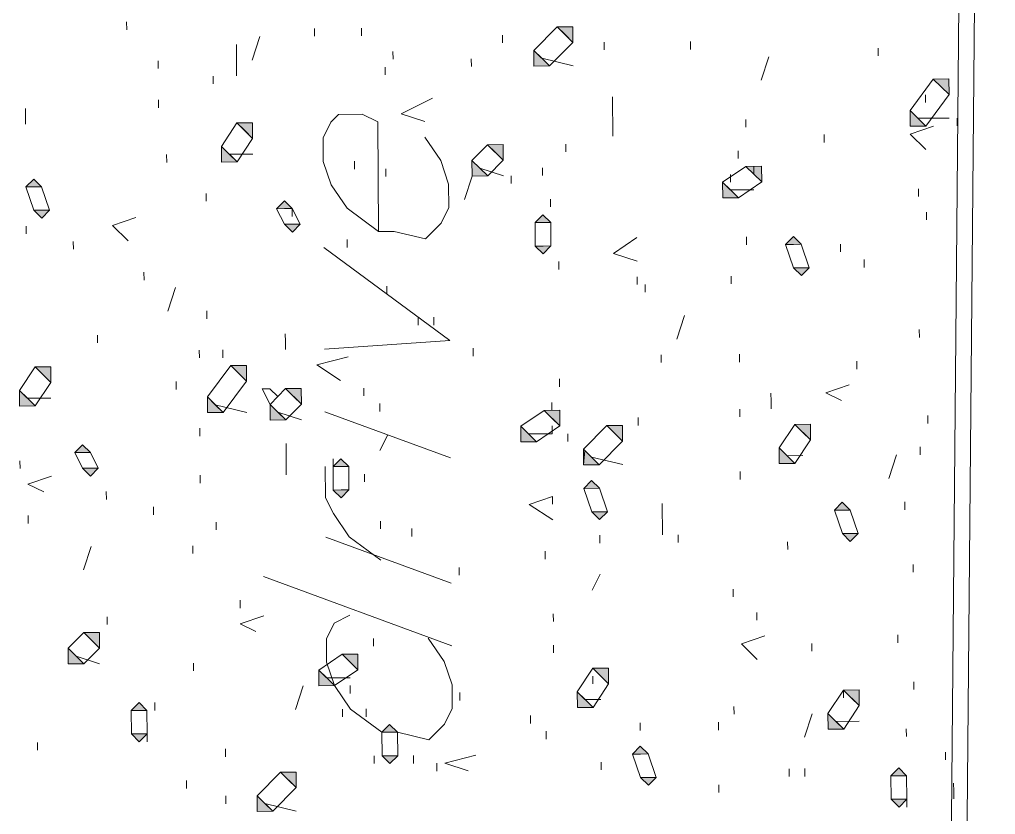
# Model space of a CAD drawing. Header units: inches. Extents: x -5728 to 15181, y 9834 to 15140.
# Drawn here: x 6671.7 to 6771.5, y 14550.5 to 14631.8 of the extents above; entities that cross this region are included whole.
import ezdxf

# ---------------------------------------------------------------- set-up
doc = ezdxf.new("R2010")
doc.units = ezdxf.units.IN
doc.header["$MEASUREMENT"] = 0
doc.linetypes.add('IMPORT-DASHEDX2 _4_', pattern=[0.1125, 0.075, -0.0375])
for name, color, linetype, lineweight in [('PDF_Geometry', 1, 'Continuous', 9), ('PDF_Solid Fills', 1, 'Continuous', 9), ('site plan converted for PDF_dwg', 1, 'Continuous', 9)]:
    doc.layers.add(name, color=color, linetype=linetype, lineweight=lineweight)

# ---------------------------------------------------------------- blocks, each defined once
blk = doc.blocks.new('site plan converted for PDF_dwg-1480341-SITE PLAN')
at = {"layer": 'PDF_Solid Fills'}
for points in [[(4616.12, 4749.001), (4614.52, 4750.601), (4616.12, 4750.601)], [(4612.12, 4746.601), (4612.12, 4748.201), (4613.72, 4746.601)], [(4654.52, 4743.401), (4652.92, 4745.001), (4654.52, 4745.001)], [(4583.32, 4739.401), (4581.72, 4741.001), (4583.32, 4741.001)], [(4650.52, 4740.201), (4650.52, 4741.801), (4652.12, 4740.201)], [(4580.12, 4737.001), (4580.12, 4738.601), (4581.72, 4737.001)], [(4608.92, 4737.001), (4607.32, 4738.601), (4608.92, 4738.601)], [(4605.72, 4735.401), (4605.72, 4737.001), (4607.32, 4735.401)], [(4635.32, 4734.601), (4633.72, 4736.201), (4635.32, 4736.201)], [(4560.12, 4734.601), (4560.92, 4735.401), (4561.72, 4734.601), (4560.92, 4734.601)], [(4631.32, 4733.001), (4631.32, 4734.601), (4632.92, 4733.001)], [(4585.72, 4732.201), (4586.52, 4733.001), (4587.32, 4732.201), (4586.52, 4732.201)], [(4561.72, 4731.401), (4560.92, 4732.201), (4562.52, 4732.201)], [(4612.12, 4730.601), (4612.92, 4731.401), (4613.72, 4730.601), (4612.92, 4730.601)], [(4587.32, 4729.801), (4586.52, 4730.601), (4588.12, 4730.601)], [(4637.72, 4728.201), (4638.52, 4729.001), (4639.32, 4728.201), (4638.52, 4728.201)], [(4612.92, 4727.401), (4612.12, 4728.201), (4613.72, 4728.201)], [(4639.32, 4725.001), (4638.52, 4725.801), (4640.12, 4725.801)], [(4562.52, 4714.601), (4560.92, 4716.201), (4562.52, 4716.201)], [(4582.52, 4714.601), (4580.92, 4716.201), (4582.52, 4716.201)], [(4559.32, 4712.201), (4559.32, 4713.801), (4560.92, 4712.201)], [(4578.52, 4711.401), (4578.52, 4713.001), (4580.12, 4711.401)], [(4588.12, 4712.201), (4586.52, 4713.801), (4588.12, 4713.801)], [(4584.92, 4710.601), (4584.92, 4712.201), (4586.52, 4710.601)], [(4614.52, 4709.801), (4612.92, 4711.401), (4614.52, 4711.401)], [(4610.52, 4708.201), (4610.52, 4709.801), (4612.12, 4708.201)], [(4620.92, 4708.201), (4619.32, 4709.801), (4620.92, 4709.801)], [(4640.12, 4708.201), (4638.52, 4709.801), (4640.12, 4709.801)], [(4564.92, 4707.401), (4565.72, 4708.201), (4566.52, 4707.401), (4565.72, 4707.401)], [(4616.92, 4705.801), (4617.062, 4707.26), (4618.52, 4705.801), (4617.052, 4705.801)], [(4636.92, 4705.801), (4636.92, 4707.401), (4638.52, 4705.801)], [(4591.32, 4705.801), (4592.12, 4706.601), (4592.92, 4705.801), (4592.12, 4705.801)], [(4566.52, 4705.001), (4565.72, 4705.801), (4567.32, 4705.801)], [(4616.92, 4703.401), (4617.72, 4704.201), (4618.52, 4703.401), (4617.036, 4703.401)], [(4592.12, 4702.601), (4591.32, 4703.401), (4592.92, 4703.401)], [(4642.52, 4701.001), (4643.32, 4701.801), (4644.12, 4701.001), (4643.32, 4701.001)], [(4618.52, 4700.201), (4617.72, 4701.001), (4619.32, 4701.001)], [(4644.12, 4697.801), (4643.32, 4698.601), (4644.92, 4698.601)], [(4567.32, 4687.401), (4565.72, 4689.001), (4567.32, 4689.001)], [(4564.12, 4685.801), (4564.12, 4687.401), (4565.72, 4685.801)], [(4593.72, 4685.001), (4592.12, 4686.601), (4593.72, 4686.601)], [(4589.72, 4683.401), (4589.72, 4685.001), (4591.32, 4683.401)], [(4619.32, 4683.401), (4617.72, 4685.001), (4619.32, 4685.001)], [(4616.12, 4681.001), (4616.12, 4682.601), (4617.72, 4681.001), (4616.886, 4681.001)], [(4644.92, 4681.001), (4643.32, 4682.601), (4644.92, 4682.601)], [(4570.52, 4681.001), (4571.32, 4681.801), (4572.12, 4681.001), (4571.32, 4681.001)], [(4641.72, 4678.601), (4641.72, 4680.201), (4643.32, 4678.601)], [(4596.12, 4678.601), (4596.92, 4679.401), (4597.72, 4678.601), (4596.92, 4678.601)], [(4571.32, 4677.801), (4570.52, 4678.601), (4572.12, 4678.601)], [(4596.92, 4675.401), (4596.12, 4676.201), (4597.72, 4676.201)], [(4621.72, 4676.201), (4622.52, 4677.001), (4623.32, 4676.201), (4622.52, 4676.201)], [(4587.32, 4673.001), (4585.72, 4674.601), (4587.32, 4674.601)], [(4648.12, 4673.801), (4648.92, 4674.601), (4649.72, 4673.801), (4648.92, 4673.801)], [(4623.32, 4673.001), (4622.52, 4673.801), (4624.12, 4673.801)], [(4583.32, 4670.601), (4583.32, 4672.201), (4584.92, 4670.601)], [(4648.92, 4670.601), (4648.12, 4671.401), (4649.72, 4671.401)]]:
    blk.add_hatch(color=147, dxfattribs=at).paths.add_polyline_path(points, flags=0)
at = {"layer": 'PDF_Geometry', "color": 155, "lineweight": 15}
for p, q in [((4570.52, 4751.401), (4570.52, 4750.601)), ((4589.72, 4750.601), (4589.72, 4749.801)), ((4594.52, 4750.601), (4594.52, 4749.801)), ((4616.12, 4750.601), (4616.12, 4749.801)), ((4581.72, 4745.801), (4581.72, 4749.001)), ((4583.32, 4747.401), (4584.12, 4749.801)), ((4608.92, 4749.801), (4608.92, 4749.001)), ((4619.32, 4749.001), (4619.32, 4748.201)), ((4628.12, 4749.001), (4628.12, 4748.201)), ((4597.72, 4748.201), (4597.72, 4747.401)), ((4647.32, 4748.201), (4647.32, 4747.401)), ((4573.72, 4747.401), (4573.72, 4746.601)), ((4605.72, 4747.401), (4605.72, 4746.601)), ((4612.92, 4747.401), (4616.12, 4746.601)), ((4635.32, 4745.001), (4636.12, 4747.401)), ((4596.92, 4746.601), (4596.92, 4745.801)), ((4579.32, 4745.801), (4579.32, 4745.001)), ((4573.72, 4743.401), (4573.72, 4742.601)), ((4620.12, 4739.401), (4620.12, 4743.401)), ((4652.12, 4743.401), (4652.12, 4742.601)), ((4633.72, 4741.001), (4633.72, 4740.201)), ((4651.32, 4741.001), (4654.52, 4741.001)), ((4655.32, 4741.001), (4655.32, 4740.201)), ((4641.72, 4739.401), (4641.72, 4738.601)), ((4615.32, 4738.601), (4615.32, 4737.801)), ((4574.52, 4737.801), (4574.52, 4737.001)), ((4580.92, 4737.801), (4583.32, 4737.801)), ((4593.72, 4737.001), (4593.72, 4736.201)), ((4632.92, 4737.801), (4632.92, 4737.001)), ((4596.92, 4736.201), (4596.92, 4735.401)), ((4606.52, 4736.201), (4608.92, 4735.401)), ((4612.92, 4736.201), (4612.92, 4735.401)), ((4634.52, 4736.201), (4634.52, 4735.401)), ((4604.92, 4733.001), (4605.72, 4735.401)), ((4609.72, 4735.401), (4609.72, 4734.601)), ((4632.12, 4735.401), (4632.12, 4734.601)), ((4578.52, 4733.801), (4578.52, 4733.001)), ((4596.12, 4733.001), (4596.12, 4732.201)), ((4613.72, 4733.001), (4613.72, 4732.201)), ((4632.12, 4733.801), (4634.52, 4733.801)), ((4651.32, 4733.801), (4651.32, 4733.001)), ((4587.32, 4732.201), (4587.32, 4731.401)), ((4652.12, 4731.401), (4652.12, 4730.601)), ((4560.12, 4730.601), (4560.12, 4729.801)), ((4564.92, 4729.001), (4564.92, 4728.201)), ((4592.92, 4729.001), (4592.92, 4728.201)), ((4633.72, 4729.001), (4633.72, 4728.201)), ((4643.32, 4728.201), (4643.32, 4727.401)), ((4614.52, 4726.601), (4614.52, 4725.801)), ((4645.72, 4726.601), (4645.72, 4725.801)), ((4572.12, 4725.801), (4572.12, 4725.001)), ((4622.52, 4725.001), (4622.52, 4724.201)), ((4632.12, 4725.001), (4632.12, 4724.201)), ((4574.52, 4721.801), (4575.32, 4724.201)), ((4596.92, 4724.201), (4596.92, 4723.401)), ((4623.32, 4724.201), (4623.32, 4723.401)), ((4578.52, 4721.801), (4578.52, 4721.001)), ((4600.12, 4721.001), (4600.12, 4720.201)), ((4601.72, 4721.001), (4601.72, 4720.201)), ((4626.52, 4718.601), (4627.32, 4721.001)), ((4567.32, 4719.401), (4567.32, 4718.601)), ((4651.32, 4719.401), (4651.32, 4718.601)), ((4577.72, 4717.801), (4577.72, 4717.001)), ((4580.12, 4717.801), (4580.12, 4717.001)), ((4605.72, 4717.801), (4605.72, 4717.001)), ((4624.92, 4717.001), (4624.92, 4716.201)), ((4632.92, 4717.001), (4632.92, 4716.201)), ((4644.92, 4716.201), (4644.92, 4715.401)), ((4575.32, 4714.601), (4575.32, 4713.801)), ((4614.52, 4714.601), (4614.52, 4713.801)), ((4559.32, 4713.801), (4559.32, 4713.001)), ((4560.12, 4713.001), (4562.52, 4713.001)), ((4594.52, 4713.801), (4594.52, 4713.001)), ((4579.32, 4712.201), (4582.52, 4711.401)), ((4596.12, 4712.201), (4596.12, 4711.401)), ((4613.72, 4712.201), (4613.72, 4711.401)), ((4585.72, 4711.401), (4588.12, 4710.601)), ((4590.52, 4711.401), (4603.32, 4706.601)), ((4632.92, 4711.401), (4632.92, 4710.601)), ((4622.52, 4710.601), (4622.52, 4709.801)), ((4652.12, 4710.601), (4652.12, 4709.801)), ((4577.72, 4709.801), (4577.72, 4709.001)), ((4596.12, 4707.401), (4596.92, 4709.001)), ((4615.32, 4709.001), (4615.32, 4708.201)), ((4586.52, 4705.001), (4586.52, 4708.201)), ((4651.32, 4707.401), (4651.32, 4706.601)), ((4559.32, 4706.601), (4559.32, 4705.801)), ((4591.32, 4706.601), (4591.32, 4705.801)), ((4617.72, 4706.601), (4620.92, 4705.801)), ((4637.72, 4706.601), (4639.32, 4706.601)), ((4648.12, 4704.201), (4648.92, 4706.601)), ((4577.72, 4705.001), (4577.72, 4704.201)), ((4594.52, 4705.001), (4594.52, 4704.201)), ((4632.92, 4705.001), (4632.92, 4704.201)), ((4568.12, 4703.401), (4568.12, 4702.601)), ((4572.92, 4701.801), (4572.92, 4701.001)), ((4624.92, 4698.601), (4624.92, 4701.801)), ((4649.72, 4701.801), (4649.72, 4701.001)), ((4560.12, 4701.001), (4560.12, 4700.201)), ((4579.32, 4700.201), (4579.32, 4699.401)), ((4596.12, 4700.201), (4596.12, 4699.401)), ((4599.32, 4699.401), (4599.32, 4698.601)), ((4603.32, 4693.801), (4590.52, 4698.601)), ((4618.52, 4698.601), (4618.52, 4697.801)), ((4626.52, 4698.601), (4626.52, 4697.801)), ((4565.72, 4695.401), (4566.52, 4697.801)), ((4576.92, 4697.801), (4576.92, 4697.001)), ((4637.72, 4697.801), (4637.72, 4697.001)), ((4612.92, 4697.001), (4612.92, 4696.201)), ((4604.12, 4695.401), (4604.12, 4694.601)), ((4650.52, 4695.401), (4650.52, 4694.601)), ((4584.12, 4694.601), (4603.32, 4687.401)), ((4617.72, 4693.001), (4618.52, 4694.601)), ((4581.72, 4692.201), (4581.72, 4691.401)), ((4632.12, 4693.001), (4632.12, 4692.201)), ((4568.12, 4690.601), (4568.12, 4689.801)), ((4613.72, 4690.601), (4613.72, 4689.801)), ((4634.52, 4690.601), (4634.52, 4689.801)), ((4595.32, 4688.201), (4595.32, 4687.401)), ((4648.92, 4688.201), (4648.92, 4687.401)), ((4613.72, 4687.401), (4613.72, 4686.601)), ((4640.12, 4687.401), (4640.12, 4686.601)), ((4564.92, 4686.601), (4567.32, 4685.801)), ((4576.92, 4685.801), (4576.92, 4685.001)), ((4590.52, 4684.201), (4592.92, 4684.201)), ((4617.72, 4684.201), (4617.72, 4683.401)), ((4587.32, 4681.001), (4588.12, 4683.401)), ((4592.92, 4683.401), (4592.92, 4682.601)), ((4650.52, 4683.401), (4650.52, 4682.601)), ((4604.12, 4682.601), (4604.12, 4681.801)), ((4643.32, 4682.601), (4643.32, 4681.801)), ((4572.92, 4681.801), (4572.92, 4681.001)), ((4616.92, 4681.801), (4618.52, 4681.801)), ((4572.12, 4680.201), (4572.12, 4679.401)), ((4592.12, 4681.001), (4592.12, 4680.201)), ((4594.52, 4681.001), (4594.52, 4680.201)), ((4611.32, 4680.201), (4611.32, 4679.401)), ((4632.12, 4681.001), (4632.12, 4680.201)), ((4639.32, 4677.801), (4640.12, 4680.201)), ((4622.52, 4679.401), (4622.52, 4678.601)), ((4630.52, 4679.401), (4630.52, 4678.601)), ((4642.52, 4679.401), (4644.92, 4679.401)), ((4572.12, 4678.601), (4572.12, 4677.801)), ((4612.92, 4678.601), (4612.92, 4677.801)), ((4649.72, 4678.601), (4649.72, 4677.801)), ((4560.92, 4677.801), (4560.92, 4677.001)), ((4580.12, 4677.001), (4580.12, 4676.201)), ((4595.32, 4676.201), (4595.32, 4675.401)), ((4599.32, 4676.201), (4599.32, 4675.401)), ((4653.72, 4676.201), (4653.72, 4675.401)), ((4601.72, 4675.401), (4601.72, 4674.601)), ((4618.52, 4675.401), (4618.52, 4674.601)), ((4637.72, 4674.601), (4637.72, 4673.801)), ((4639.32, 4674.601), (4639.32, 4673.801)), ((4576.12, 4673.801), (4576.12, 4673.001)), ((4580.12, 4672.201), (4580.12, 4671.401)), ((4630.52, 4673.001), (4630.52, 4672.201)), ((4584.12, 4671.401), (4587.32, 4670.601)), ((4649.72, 4671.401), (4649.72, 4670.601))]:
    blk.add_line(p, q, dxfattribs=at)
at = {"layer": 'PDF_Geometry', "color": 147, "flags": 128}
blk.add_lwpolyline([(4650.52, 4378.598), (4651.32, 4378.598), (4660.92, 4990.601), (4659.32, 4990.601), (4649.72, 4378.598)], close=True, dxfattribs=at)
for points in [[(4613.72, 4746.601), (4616.12, 4749.001), (4615.32, 4749.801), (4614.52, 4750.601), (4612.12, 4748.201), (4612.92, 4747.401), (4613.72, 4746.601), (4612.12, 4746.601), (4612.12, 4748.201)], [(4614.52, 4750.601), (4616.12, 4750.601), (4616.12, 4749.001)], [(4652.12, 4740.201), (4654.52, 4743.401), (4653.72, 4744.201), (4652.92, 4745.001), (4650.52, 4741.801), (4651.32, 4741.001), (4652.12, 4740.201), (4650.52, 4740.201), (4650.52, 4741.801)], [(4652.92, 4745.001), (4654.52, 4745.001), (4654.52, 4743.401)], [(4581.72, 4737.001), (4583.32, 4739.401), (4582.52, 4740.201), (4581.72, 4741.001), (4580.12, 4738.601), (4580.92, 4737.801), (4581.72, 4737.001), (4580.12, 4737.001), (4580.12, 4738.601)], [(4581.72, 4741.001), (4583.32, 4741.001), (4583.32, 4739.401)], [(4607.32, 4735.401), (4608.92, 4737.001), (4608.12, 4737.801), (4607.32, 4738.601), (4605.72, 4737.001), (4606.52, 4736.201), (4607.32, 4735.401), (4605.72, 4735.401), (4605.72, 4737.001)], [(4607.32, 4738.601), (4608.92, 4738.601), (4608.92, 4737.001)], [(4632.92, 4733.001), (4635.32, 4734.601), (4634.52, 4735.401), (4633.72, 4736.201), (4631.32, 4734.601), (4632.12, 4733.801), (4632.92, 4733.001), (4631.32, 4733.001), (4631.32, 4734.601)], [(4633.72, 4736.201), (4635.32, 4736.201), (4635.32, 4734.601)], [(4560.12, 4734.601), (4560.92, 4735.401), (4561.72, 4734.601)], [(4562.52, 4732.201), (4561.72, 4734.601), (4560.12, 4734.601), (4560.92, 4732.201), (4561.72, 4732.201), (4562.52, 4732.201), (4561.72, 4731.401), (4560.92, 4732.201)], [(4585.72, 4732.201), (4586.52, 4733.001), (4587.32, 4732.201)], [(4588.12, 4730.601), (4587.32, 4732.201), (4585.72, 4732.201), (4586.52, 4730.601), (4587.32, 4730.601), (4588.12, 4730.601), (4587.32, 4729.801), (4586.52, 4730.601)], [(4612.12, 4730.601), (4612.92, 4731.401), (4613.72, 4730.601)], [(4613.72, 4728.201), (4613.72, 4730.601), (4612.12, 4730.601), (4612.12, 4728.201), (4612.92, 4728.201), (4613.72, 4728.201), (4612.92, 4727.401), (4612.12, 4728.201)], [(4637.72, 4728.201), (4638.52, 4729.001), (4639.32, 4728.201)], [(4640.12, 4725.801), (4639.32, 4728.201), (4637.72, 4728.201), (4638.52, 4725.801), (4639.32, 4725.801), (4640.12, 4725.801), (4639.32, 4725.001), (4638.52, 4725.801)], [(4560.92, 4712.201), (4562.52, 4714.601), (4561.72, 4715.401), (4560.92, 4716.201), (4559.32, 4713.801), (4560.12, 4713.001), (4560.92, 4712.201), (4559.32, 4712.201), (4559.32, 4713.801)], [(4560.92, 4716.201), (4562.52, 4716.201), (4562.52, 4714.601)], [(4580.12, 4711.401), (4582.52, 4714.601), (4581.72, 4715.401), (4580.92, 4716.201), (4578.52, 4713.001), (4579.32, 4712.201), (4580.12, 4711.401), (4578.52, 4711.401), (4578.52, 4713.001)], [(4580.92, 4716.201), (4582.52, 4716.201), (4582.52, 4714.601)], [(4586.52, 4710.601), (4588.12, 4712.201), (4587.32, 4713.001), (4586.52, 4713.801), (4584.92, 4712.201), (4585.72, 4711.401), (4586.52, 4710.601), (4584.92, 4710.601), (4584.92, 4712.201)], [(4586.52, 4713.801), (4588.12, 4713.801), (4588.12, 4712.201)], [(4612.12, 4708.201), (4614.52, 4709.801), (4613.72, 4710.601), (4612.92, 4711.401), (4610.52, 4709.801), (4611.32, 4709.001), (4612.12, 4708.201), (4610.52, 4708.201), (4610.52, 4709.801)], [(4612.92, 4711.401), (4614.52, 4711.401), (4614.52, 4709.801)], [(4618.52, 4705.801), (4620.92, 4708.201), (4620.12, 4709.001), (4619.32, 4709.801), (4616.92, 4707.401), (4617.72, 4706.601), (4618.52, 4705.801), (4616.92, 4705.801), (4616.92, 4707.401)], [(4619.32, 4709.801), (4620.92, 4709.801), (4620.92, 4708.201)], [(4638.52, 4705.801), (4640.12, 4708.201), (4639.32, 4709.001), (4638.52, 4709.801), (4636.92, 4707.401), (4637.72, 4706.601), (4638.52, 4705.801), (4636.92, 4705.801), (4636.92, 4707.401)], [(4638.52, 4709.801), (4640.12, 4709.801), (4640.12, 4708.201)], [(4564.92, 4707.401), (4565.72, 4708.201), (4566.52, 4707.401)], [(4567.32, 4705.801), (4566.52, 4707.401), (4564.92, 4707.401), (4565.72, 4705.801), (4566.52, 4705.801), (4567.32, 4705.801), (4566.52, 4705.001), (4565.72, 4705.801)], [(4591.32, 4705.801), (4592.12, 4706.601), (4592.92, 4705.801)], [(4592.92, 4703.401), (4592.92, 4705.801), (4591.32, 4705.801), (4591.32, 4703.401), (4592.12, 4703.401), (4592.92, 4703.401), (4592.12, 4702.601), (4591.32, 4703.401)], [(4616.92, 4703.401), (4617.72, 4704.201), (4618.52, 4703.401)], [(4619.32, 4701.001), (4618.52, 4703.401), (4616.92, 4703.401), (4617.72, 4701.001), (4618.52, 4701.001), (4619.32, 4701.001), (4618.52, 4700.201), (4617.72, 4701.001)], [(4642.52, 4701.001), (4643.32, 4701.801), (4644.12, 4701.001)], [(4644.92, 4698.601), (4644.12, 4701.001), (4642.52, 4701.001), (4643.32, 4698.601), (4644.12, 4698.601), (4644.92, 4698.601), (4644.12, 4697.801), (4643.32, 4698.601)], [(4565.72, 4685.801), (4567.32, 4687.401), (4566.52, 4688.201), (4565.72, 4689.001), (4564.12, 4687.401), (4564.92, 4686.601), (4565.72, 4685.801), (4564.12, 4685.801), (4564.12, 4687.401)], [(4565.72, 4689.001), (4567.32, 4689.001), (4567.32, 4687.401)], [(4591.32, 4683.401), (4593.72, 4685.001), (4592.92, 4685.801), (4592.12, 4686.601), (4589.72, 4685.001), (4590.52, 4684.201), (4591.32, 4683.401), (4589.72, 4683.401), (4589.72, 4685.001)], [(4592.12, 4686.601), (4593.72, 4686.601), (4593.72, 4685.001)], [(4617.72, 4681.001), (4619.32, 4683.401), (4618.52, 4684.201), (4617.72, 4685.001), (4616.12, 4682.601), (4616.92, 4681.801), (4617.72, 4681.001), (4616.12, 4681.001), (4616.12, 4682.601)], [(4617.72, 4685.001), (4619.32, 4685.001), (4619.32, 4683.401)], [(4643.32, 4678.601), (4644.92, 4681.001), (4644.12, 4681.801), (4643.32, 4682.601), (4641.72, 4680.201), (4642.52, 4679.401), (4643.32, 4678.601), (4641.72, 4678.601), (4641.72, 4680.201)], [(4643.32, 4682.601), (4644.92, 4682.601), (4644.92, 4681.001)], [(4570.52, 4681.001), (4571.32, 4681.801), (4572.12, 4681.001)], [(4572.12, 4678.601), (4572.12, 4681.001), (4570.52, 4681.001), (4570.52, 4678.601), (4571.32, 4678.601), (4572.12, 4678.601), (4571.32, 4677.801), (4570.52, 4678.601)], [(4596.12, 4678.601), (4596.92, 4679.401), (4597.72, 4678.601)], [(4597.72, 4676.201), (4597.72, 4678.601), (4596.12, 4678.601), (4596.12, 4676.201), (4596.92, 4676.201), (4597.72, 4676.201), (4596.92, 4675.401), (4596.12, 4676.201)], [(4621.72, 4676.201), (4622.52, 4677.001), (4623.32, 4676.201)], [(4624.12, 4673.801), (4623.32, 4676.201), (4621.72, 4676.201), (4622.52, 4673.801), (4623.32, 4673.801), (4624.12, 4673.801), (4623.32, 4673.001), (4622.52, 4673.801)], [(4584.92, 4670.601), (4587.32, 4673.001), (4586.52, 4673.801), (4585.72, 4674.601), (4583.32, 4672.201), (4584.12, 4671.401), (4584.92, 4670.601), (4583.32, 4670.601), (4583.32, 4672.201)], [(4585.72, 4674.601), (4587.32, 4674.601), (4587.32, 4673.001)], [(4648.12, 4673.801), (4648.92, 4674.601), (4649.72, 4673.801)], [(4649.72, 4671.401), (4649.72, 4673.801), (4648.12, 4673.801), (4648.12, 4671.401), (4648.92, 4671.401), (4649.72, 4671.401), (4648.92, 4670.601), (4648.12, 4671.401)]]:
    blk.add_lwpolyline(points, dxfattribs=at)
at = {"layer": 'PDF_Geometry', "color": 155, "lineweight": 15, "flags": 128}
for points in [[(4600.92, 4741.001), (4598.52, 4741.801), (4601.72, 4743.401)], [(4560.12, 4742.601), (4560.12, 4741.801), (4560.12, 4741.001)], [(4596.12, 4729.801), (4596.12, 4741.001), (4594.52, 4741.801), (4592.12, 4741.801), (4591.32, 4741.001), (4590.52, 4739.401), (4590.52, 4737.001), (4591.32, 4734.601), (4592.92, 4732.201), (4596.12, 4729.801), (4597.72, 4729.801), (4600.92, 4729.001), (4602.52, 4730.601), (4603.32, 4732.201), (4603.32, 4734.601), (4602.52, 4737.001), (4600.92, 4739.401)], [(4652.12, 4737.801), (4650.52, 4739.401), (4652.92, 4740.201)], [(4570.52, 4729.001), (4568.92, 4730.601), (4571.32, 4731.401)], [(4622.52, 4726.601), (4620.12, 4727.401), (4622.52, 4729.001)], [(4590.52, 4717.801), (4603.32, 4718.601), (4590.52, 4728.201)], [(4586.52, 4719.401), (4586.52, 4718.601), (4586.52, 4717.801)], [(4592.12, 4714.601), (4589.72, 4716.201), (4592.92, 4717.001)], [(4636.12, 4713.001), (4636.12, 4712.201), (4636.12, 4711.401)], [(4643.32, 4712.201), (4641.72, 4713.001), (4644.12, 4713.801)], [(4611.32, 4709.001), (4613.72, 4709.001), (4613.72, 4709.801)], [(4596.12, 4696.201), (4592.92, 4698.601), (4591.32, 4701.001), (4590.52, 4702.601), (4590.52, 4705.801)], [(4561.72, 4703.401), (4560.12, 4704.201), (4562.52, 4705.001)], [(4613.72, 4700.201), (4611.32, 4701.801), (4613.72, 4702.601), (4613.72, 4701.801)], [(4583.32, 4689.001), (4581.72, 4689.801), (4584.12, 4690.601)], [(4592.92, 4690.601), (4591.32, 4689.801), (4590.52, 4688.201), (4590.52, 4685.801), (4591.32, 4683.401), (4592.92, 4681.001), (4596.12, 4678.601), (4597.72, 4678.601), (4600.92, 4677.801), (4602.52, 4679.401), (4603.32, 4681.001), (4603.32, 4683.401), (4602.52, 4685.801), (4600.92, 4688.201)], [(4634.52, 4685.801), (4632.92, 4687.401), (4635.32, 4688.201)], [(4604.92, 4674.601), (4602.52, 4675.401), (4605.72, 4676.201)], [(4654.52, 4671.401), (4654.52, 4672.201), (4654.52, 4673.001)]]:
    blk.add_lwpolyline(points, dxfattribs=at)
blk.add_lwpolyline([(4584.92, 4712.201), (4585.72, 4713.001), (4584.92, 4713.801), (4584.12, 4713.801)], close=True, dxfattribs=at)
at = {"layer": 'PDF_Solid Fills', "color": 147}
for p, q in [((4616.12, 4749.001), (4614.52, 4750.601)), ((4614.52, 4750.601), (4616.12, 4750.601)), ((4616.12, 4750.601), (4616.12, 4749.001)), ((4612.12, 4746.601), (4612.12, 4748.201)), ((4612.12, 4748.201), (4613.72, 4746.601)), ((4613.72, 4746.601), (4612.12, 4746.601)), ((4654.52, 4743.401), (4652.92, 4745.001)), ((4652.92, 4745.001), (4654.52, 4745.001)), ((4654.52, 4745.001), (4654.52, 4743.401)), ((4583.32, 4739.401), (4581.72, 4741.001)), ((4581.72, 4741.001), (4583.32, 4741.001)), ((4583.32, 4741.001), (4583.32, 4739.401)), ((4650.52, 4740.201), (4650.52, 4741.801)), ((4650.52, 4741.801), (4652.12, 4740.201)), ((4652.12, 4740.201), (4650.52, 4740.201)), ((4580.12, 4737.001), (4580.12, 4738.601)), ((4580.12, 4738.601), (4581.72, 4737.001)), ((4608.92, 4737.001), (4607.32, 4738.601)), ((4607.32, 4738.601), (4608.92, 4738.601)), ((4608.92, 4738.601), (4608.92, 4737.001)), ((4581.72, 4737.001), (4580.12, 4737.001)), ((4605.72, 4735.401), (4605.72, 4737.001)), ((4605.72, 4737.001), (4607.32, 4735.401)), ((4635.32, 4734.601), (4633.72, 4736.201)), ((4633.72, 4736.201), (4635.32, 4736.201)), ((4635.32, 4736.201), (4635.32, 4734.601)), ((4560.12, 4734.601), (4560.92, 4735.401)), ((4560.92, 4735.401), (4561.72, 4734.601)), ((4607.32, 4735.401), (4605.72, 4735.401)), ((4560.92, 4734.601), (4560.12, 4734.601)), ((4561.72, 4734.601), (4560.92, 4734.601)), ((4631.32, 4733.001), (4631.32, 4734.601)), ((4631.32, 4734.601), (4632.92, 4733.001)), ((4585.72, 4732.201), (4586.52, 4733.001)), ((4586.52, 4733.001), (4587.32, 4732.201)), ((4632.92, 4733.001), (4631.32, 4733.001)), ((4561.72, 4731.401), (4560.92, 4732.201)), ((4560.92, 4732.201), (4562.52, 4732.201)), ((4562.52, 4732.201), (4561.72, 4731.401)), ((4586.52, 4732.201), (4585.72, 4732.201)), ((4587.32, 4732.201), (4586.52, 4732.201)), ((4612.12, 4730.601), (4612.92, 4731.401)), ((4612.92, 4731.401), (4613.72, 4730.601)), ((4587.32, 4729.801), (4586.52, 4730.601)), ((4586.52, 4730.601), (4588.12, 4730.601)), ((4588.12, 4730.601), (4587.32, 4729.801)), ((4612.92, 4730.601), (4612.12, 4730.601)), ((4613.72, 4730.601), (4612.92, 4730.601)), ((4637.72, 4728.201), (4638.52, 4729.001)), ((4638.52, 4729.001), (4639.32, 4728.201)), ((4612.92, 4727.401), (4612.12, 4728.201)), ((4612.12, 4728.201), (4613.72, 4728.201)), ((4613.72, 4728.201), (4612.92, 4727.401)), ((4638.52, 4728.201), (4637.72, 4728.201)), ((4639.32, 4728.201), (4638.52, 4728.201)), ((4639.32, 4725.001), (4638.52, 4725.801)), ((4638.52, 4725.801), (4640.12, 4725.801)), ((4640.12, 4725.801), (4639.32, 4725.001)), ((4562.52, 4714.601), (4560.92, 4716.201)), ((4560.92, 4716.201), (4562.52, 4716.201)), ((4562.52, 4716.201), (4562.52, 4714.601)), ((4582.52, 4714.601), (4580.92, 4716.201)), ((4580.92, 4716.201), (4582.52, 4716.201)), ((4582.52, 4716.201), (4582.52, 4714.601)), ((4559.32, 4712.201), (4559.32, 4713.801)), ((4559.32, 4713.801), (4560.92, 4712.201)), ((4578.52, 4711.401), (4578.52, 4713.001)), ((4578.52, 4713.001), (4580.12, 4711.401)), ((4588.12, 4712.201), (4586.52, 4713.801)), ((4586.52, 4713.801), (4588.12, 4713.801)), ((4588.12, 4713.801), (4588.12, 4712.201)), ((4560.92, 4712.201), (4559.32, 4712.201)), ((4584.92, 4710.601), (4584.92, 4712.201)), ((4584.92, 4712.201), (4586.52, 4710.601)), ((4580.12, 4711.401), (4578.52, 4711.401)), ((4614.52, 4709.801), (4612.92, 4711.401)), ((4612.92, 4711.401), (4614.52, 4711.401)), ((4614.52, 4711.401), (4614.52, 4709.801)), ((4586.52, 4710.601), (4584.92, 4710.601)), ((4610.52, 4708.201), (4610.52, 4709.801)), ((4610.52, 4709.801), (4612.12, 4708.201)), ((4620.92, 4708.201), (4619.32, 4709.801)), ((4619.32, 4709.801), (4620.92, 4709.801)), ((4620.92, 4709.801), (4620.92, 4708.201)), ((4640.12, 4708.201), (4638.52, 4709.801)), ((4638.52, 4709.801), (4640.12, 4709.801)), ((4640.12, 4709.801), (4640.12, 4708.201)), ((4564.92, 4707.401), (4565.72, 4708.201)), ((4565.72, 4708.201), (4566.52, 4707.401)), ((4612.12, 4708.201), (4610.52, 4708.201)), ((4565.72, 4707.401), (4564.92, 4707.401)), ((4566.52, 4707.401), (4565.72, 4707.401)), ((4616.92, 4705.801), (4617.062, 4707.26)), ((4617.062, 4707.26), (4618.52, 4705.801)), ((4636.92, 4705.801), (4636.92, 4707.401)), ((4636.92, 4707.401), (4638.52, 4705.801)), ((4591.32, 4705.801), (4592.12, 4706.601)), ((4592.12, 4706.601), (4592.92, 4705.801)), ((4566.52, 4705.001), (4565.72, 4705.801)), ((4565.72, 4705.801), (4567.32, 4705.801)), ((4567.32, 4705.801), (4566.52, 4705.001)), ((4592.12, 4705.801), (4591.32, 4705.801)), ((4592.92, 4705.801), (4592.12, 4705.801)), ((4617.052, 4705.801), (4616.92, 4705.801)), ((4618.52, 4705.801), (4617.052, 4705.801)), ((4638.52, 4705.801), (4636.92, 4705.801)), ((4616.92, 4703.401), (4617.72, 4704.201)), ((4617.72, 4704.201), (4618.52, 4703.401)), ((4592.12, 4702.601), (4591.32, 4703.401)), ((4591.32, 4703.401), (4592.92, 4703.401)), ((4592.92, 4703.401), (4592.12, 4702.601)), ((4617.036, 4703.401), (4616.92, 4703.401)), ((4618.52, 4703.401), (4617.036, 4703.401)), ((4642.52, 4701.001), (4643.32, 4701.801)), ((4643.32, 4701.801), (4644.12, 4701.001)), ((4618.52, 4700.201), (4617.72, 4701.001)), ((4617.72, 4701.001), (4619.32, 4701.001)), ((4619.32, 4701.001), (4618.52, 4700.201)), ((4643.32, 4701.001), (4642.52, 4701.001)), ((4644.12, 4701.001), (4643.32, 4701.001)), ((4644.12, 4697.801), (4643.32, 4698.601)), ((4643.32, 4698.601), (4644.92, 4698.601)), ((4644.92, 4698.601), (4644.12, 4697.801)), ((4567.32, 4687.401), (4565.72, 4689.001)), ((4565.72, 4689.001), (4567.32, 4689.001)), ((4567.32, 4689.001), (4567.32, 4687.401)), ((4564.12, 4685.801), (4564.12, 4687.401)), ((4564.12, 4687.401), (4565.72, 4685.801)), ((4593.72, 4685.001), (4592.12, 4686.601)), ((4592.12, 4686.601), (4593.72, 4686.601)), ((4593.72, 4686.601), (4593.72, 4685.001)), ((4565.72, 4685.801), (4564.12, 4685.801)), ((4589.72, 4683.401), (4589.72, 4685.001)), ((4589.72, 4685.001), (4591.32, 4683.401)), ((4619.32, 4683.401), (4617.72, 4685.001)), ((4617.72, 4685.001), (4619.32, 4685.001)), ((4619.32, 4685.001), (4619.32, 4683.401)), ((4591.32, 4683.401), (4589.72, 4683.401)), ((4616.12, 4681.001), (4616.12, 4682.601)), ((4616.12, 4682.601), (4617.72, 4681.001)), ((4644.92, 4681.001), (4643.32, 4682.601)), ((4643.32, 4682.601), (4644.92, 4682.601)), ((4644.92, 4682.601), (4644.92, 4681.001)), ((4570.52, 4681.001), (4571.32, 4681.801)), ((4571.32, 4681.801), (4572.12, 4681.001)), ((4571.32, 4681.001), (4570.52, 4681.001)), ((4572.12, 4681.001), (4571.32, 4681.001)), ((4616.886, 4681.001), (4616.12, 4681.001)), ((4617.72, 4681.001), (4616.886, 4681.001)), ((4641.72, 4678.601), (4641.72, 4680.201)), ((4641.72, 4680.201), (4643.32, 4678.601)), ((4596.12, 4678.601), (4596.92, 4679.401)), ((4596.92, 4679.401), (4597.72, 4678.601)), ((4571.32, 4677.801), (4570.52, 4678.601)), ((4570.52, 4678.601), (4572.12, 4678.601)), ((4572.12, 4678.601), (4571.32, 4677.801)), ((4596.92, 4678.601), (4596.12, 4678.601)), ((4597.72, 4678.601), (4596.92, 4678.601)), ((4643.32, 4678.601), (4641.72, 4678.601)), ((4596.92, 4675.401), (4596.12, 4676.201)), ((4596.12, 4676.201), (4597.72, 4676.201)), ((4597.72, 4676.201), (4596.92, 4675.401)), ((4621.72, 4676.201), (4622.52, 4677.001)), ((4622.52, 4676.201), (4621.72, 4676.201)), ((4622.52, 4677.001), (4623.32, 4676.201)), ((4623.32, 4676.201), (4622.52, 4676.201)), ((4587.32, 4673.001), (4585.72, 4674.601)), ((4585.72, 4674.601), (4587.32, 4674.601)), ((4587.32, 4674.601), (4587.32, 4673.001)), ((4648.12, 4673.801), (4648.92, 4674.601)), ((4648.92, 4674.601), (4649.72, 4673.801)), ((4623.32, 4673.001), (4622.52, 4673.801)), ((4622.52, 4673.801), (4624.12, 4673.801)), ((4624.12, 4673.801), (4623.32, 4673.001)), ((4648.92, 4673.801), (4648.12, 4673.801)), ((4649.72, 4673.801), (4648.92, 4673.801)), ((4583.32, 4670.601), (4583.32, 4672.201)), ((4583.32, 4672.201), (4584.92, 4670.601)), ((4648.92, 4670.601), (4648.12, 4671.401)), ((4648.12, 4671.401), (4649.72, 4671.401)), ((4649.72, 4671.401), (4648.92, 4670.601)), ((4584.92, 4670.601), (4583.32, 4670.601))]:
    blk.add_line(p, q, dxfattribs=at)

msp = doc.modelspace()

# ---------------------------------------------------------------- block references
at = {"layer": 'site plan converted for PDF_dwg', "color": 147, "linetype": 'IMPORT-DASHEDX2 _4_', "rotation": 0.383349167194431}
msp.add_blockref('site plan converted for PDF_dwg-1480341-SITE PLAN', (2144.041, 9849.68), dxfattribs=at)

doc.saveas('drawing.dxf')
